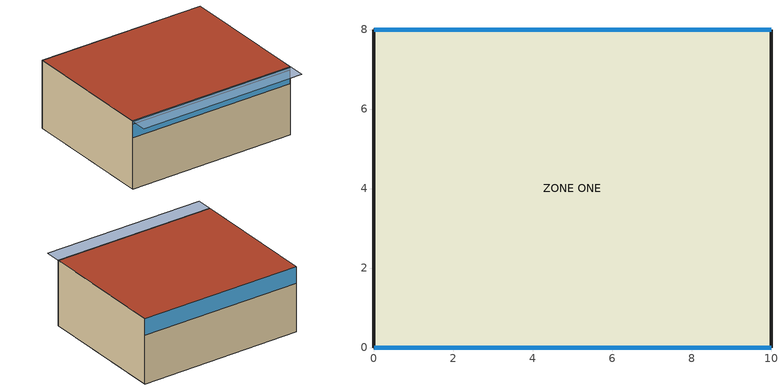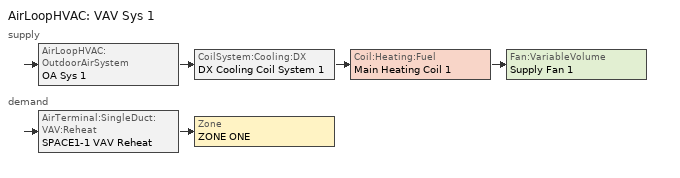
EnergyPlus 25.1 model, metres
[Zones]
ZONE ONE
 floor ground (Floor1): 0,0 0,8 10,8 10,0 z0
 wall outside (WALL1): 0,0 10,0 10,8 0,8 0,0 z0:4
 window (Dbl Clr 6mm/13mm Air): 0.02,0 9.98,0 z3:3.8; 0.02,0 10,0 z3.81:4; 10,8 0.02,8 z3:4
 roof outside (Ceiling1): 0,8 0,0 10,0 10,8 z4
shading: 0,1 0,-1 10,-1 10,1 z4
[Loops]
AirLoopHVAC 'VAV Sys 1'
 supply: AirLoopHVAC:OutdoorAirSystem 'OA Sys 1' > CoilSystem:Cooling:DX 'DX Cooling Coil System 1' > Coil:Heating:Fuel 'Main Heating Coil 1' > Fan:VariableVolume 'Supply Fan 1'
 demand: AirTerminal:SingleDuct:VAV:Reheat 'SPACE1-1 VAV Reheat' > Zone 'ZONE ONE'
[Building]
ONE ZONE TEST: North Axis {deg}=0; Terrain=Suburbs; Loads Convergence Tolerance Value {W}=0.04; Temperature Convergence Tolerance Value {deltaC}=0.4; Solar Distribution=FullInteriorAndExterior; Maximum Number of Warmup Days=25; Minimum Number of Warmup Days=6
[Site:Location]
SAN_FRANCISCO_CA_USA_WMO_724940: Latitude {deg}=37.62; Longitude {deg}=-122.37; Time Zone {hr}=-8; Elevation {m}=5
[SizingPeriod:DesignDay] Day of Month=21; Humidity Condition Type=Wetbulb; Barometric Pressure {Pa}=101265; Rain Indicator=No; Snow Indicator=No; Daylight Saving Time Indicator=No; Solar Model Indicator=ASHRAEClearSky
Name | Month | Day Type | Maximum Dry-Bulb Temperature {C} | Daily Dry-Bulb Temperature Range {deltaC} | Wetbulb or DewPoint at Maximum Dry-Bulb {C} | Wind Speed {m/s} | Wind Direction {deg} | Sky Clearness
SAN_FRANCISCO Ann Htg 99% Condns DB | 1 | WinterDesignDay | 4.4 | 0 | 4.4 | 2.4 | 140 | 0
SAN_FRANCISCO Ann Clg 1% Condns DB=>MWB | 9 | SummerDesignDay | 25.6 | 9 | 16.6 | 5.8 | 310 | 1
[Site:GroundTemperature:BuildingSurface]
20, 20, 20, 20, 20, 20, 20, 20, 20, 20, 20, 20
[Material] Specific Heat {J/kg-K}=836.8; Thermal Absorptance=0.9
Name | Roughness | Thickness {m} | Conductivity {W/m-K} | Density {kg/m3} | Solar Absorptance | Visible Absorptance
B5 - 1 IN DENSE INSULATION | VeryRough | 0.0253898 | 0.025 | 91.30524 | 0.5 | 0.5
C12 - 2 IN HW CONCRETE | MediumRough | 0.0250902 | 1.729577 | 2242.585 | 0.65 | 0.65
[WindowMaterial:Glazing]
CLEAR 6MM: Optical Data Type=SpectralAverage; Thickness {m}=0.006; Solar Transmittance at Normal Incidence=0.775; Front Side Solar Reflectance at Normal Incidence=0.071; Back Side Solar Reflectance at Normal Incidence=0.071; Visible Transmittance at Normal Incidence=0.881; Front Side Visible Reflectance at Normal Incidence=0.08; Back Side Visible Reflectance at Normal Incidence=0.08; Infrared Transmittance at Normal Incidence=0; Front Side Infrared Hemispherical Emissivity=0.84; Back Side Infrared Hemispherical Emissivity=0.84; Conductivity {W/m-K}=0.9
[WindowMaterial:Gas]
AIR 13MM: Gas Type=Air; Thickness {m}=0.0127
[Construction]
Dbl Clr 6mm/13mm Air: CLEAR 6MM, AIR 13MM, CLEAR 6MM
WALL1: C12 - 2 IN HW CONCRETE, C12 - 2 IN HW CONCRETE, B5 - 1 IN DENSE INSULATION, B5 - 1 IN DENSE INSULATION
Floor1; Ceiling1: B5 - 1 IN DENSE INSULATION, B5 - 1 IN DENSE INSULATION, B5 - 1 IN DENSE INSULATION, C12 - 2 IN HW CONCRETE, C12 - 2 IN HW CONCRETE, C12 - 2 IN HW CONCRETE
[Zone]
ZONE ONE: Type=1; Multiplier=1; Ceiling Height {m}=autocalculate; Volume {m3}=autocalculate
[RoomAirModelType]
MOD1: Zone=ZONE ONE; Room-Air Modeling Type=ThreeNodeDisplacementVentilation; Air Temperature Coupling Strategy=DIRECT
[RoomAirSettings:ThreeNodeDisplacementVentilation]
ZONE ONE: Gain Distribution Schedule=Constant - .2; Number of Plumes per Occupant=1; Thermostat Height {m}=1.1; Comfort Height {m}=1.1; Temperature Difference Threshold for Reporting {deltaC}=0.3
[People]
ZONE ONE People 1: Zone or ZoneList or Space or SpaceList=ZONE ONE; Number of People Schedule=WorkHours ScheduleG; Number of People Calculation Method=people; Number of People=10; Fraction Radiant=0.5; Activity Level Schedule=Live Gang
[ElectricEquipment]
ZONE ONE ElecEq 1: Zone or ZoneList or Space or SpaceList=ZONE ONE; Schedule=WorkHours ScheduleG; Design Level Calculation Method=EquipmentLevel; Design Level {W}=2200; Fraction Latent=0; Fraction Radiant=0.5; Fraction Lost=0
[ZoneInfiltration:DesignFlowRate]
ZONE ONE Infil 1: Zone or ZoneList or Space or SpaceList=ZONE ONE; Schedule=LEC; Design Flow Rate Calculation Method=flow/zone; Design Flow Rate {m3/s}=0.089; Constant Term Coefficient=1; Temperature Term Coefficient=0; Velocity Term Coefficient=0; Velocity Squared Term Coefficient=0
[Sizing:Zone]
ZONE ONE: Zone Cooling Design Supply Air Temperature Input Method=SupplyAirTemperature; Zone Cooling Design Supply Air Temperature {C}=19; Zone Heating Design Supply Air Temperature Input Method=SupplyAirTemperature; Zone Heating Design Supply Air Temperature {C}=50; Zone Cooling Design Supply Air Humidity Ratio {kgWater/kgDryAir}=0.02; Zone Heating Design Supply Air Humidity Ratio {kgWater/kgDryAir}=0.004; Design Specification Outdoor Air Object=SZ DSOA ZONE ONE; Zone Heating Sizing Factor=0; Zone Cooling Sizing Factor=0; Cooling Design Air Flow Method=flow/zone; Cooling Design Air Flow Rate {m3/s}=2; Heating Design Air Flow Method=DesignDay; Heating Design Air Flow Rate {m3/s}=0; Account for Dedicated Outdoor Air System=No; Dedicated Outdoor Air System Control Strategy=NeutralSupplyAir; Dedicated Outdoor Air Low Setpoint Temperature for Design {C}=autosize; Dedicated Outdoor Air High Setpoint Temperature for Design {C}=autosize
[DesignSpecification:OutdoorAir]
SZ DSOA ZONE ONE: Outdoor Air Method=flow/person; Outdoor Air Flow per Person {m3/s-person}=0.01; Outdoor Air Flow per Zone Floor Area {m3/s-m2}=0; Outdoor Air Flow per Zone {m3/s}=0
[Sizing:System]
VAV Sys 1: Type of Load to Size On=sensible; Design Outdoor Air Flow Rate {m3/s}=autosize; Central Heating Maximum System Air Flow Ratio=0.3; Preheat Design Temperature {C}=7; Preheat Design Humidity Ratio {kgWater/kgDryAir}=0.008; Precool Design Temperature {C}=11; Precool Design Humidity Ratio {kgWater/kgDryAir}=0.008; Central Cooling Design Supply Air Temperature {C}=19; Central Heating Design Supply Air Temperature {C}=19; Type of Zone Sum to Use=noncoincident; 100% Outdoor Air in Cooling=no; 100% Outdoor Air in Heating=no; Central Cooling Design Supply Air Humidity Ratio {kgWater/kgDryAir}=0.015; Central Heating Design Supply Air Humidity Ratio {kgWater/kgDryAir}=0.015; Cooling Supply Air Flow Rate Method=flow/system; Cooling Supply Air Flow Rate {m3/s}=1; Heating Supply Air Flow Rate Method=DesignDay; Heating Supply Air Flow Rate {m3/s}=0; Zone Maximum Outdoor Air Fraction=1; Cooling Design Capacity Method=CoolingDesignCapacity; Cooling Design Capacity {W}=autosize; Heating Design Capacity Method=HeatingDesignCapacity; Heating Design Capacity {W}=autosize; Central Cooling Capacity Control Method=VAV
[AirLoopHVAC]
VAV Sys 1: Design Supply Air Flow Rate {m3/s}=autosize
[AvailabilityManager:Scheduled]
VAV Sys 1 Avail: Schedule=WorkHours Schedule
[SetpointManager:Scheduled]
Supply Air Temp Manager 1: Control Variable=Temperature; Schedule=Seasonal Reset Supply Air Temp Sch19; Setpoint Node or NodeList=Supply Air Temp Nodes 1
[SetpointManager:MixedAir]
Mixed Air and Coil Exit Temp Manager 1: Control Variable=Temperature; Setpoint Node or NodeList=Supply Fan Upstream Nodes
[Controller:OutdoorAir]
OA Controller 1: Minimum Outdoor Air Flow Rate {m3/s}=0.1; Maximum Outdoor Air Flow Rate {m3/s}=autosize; Economizer Control Type=DifferentialDryBulb; Economizer Control Action Type=ModulateFlow; Economizer Maximum Limit Dry-Bulb Temperature {C}=19; Economizer Minimum Limit Dry-Bulb Temperature {C}=4; Lockout Type=NoLockout; Minimum Limit Type=FixedMinimum; Minimum Outdoor Air Schedule=Min OA Sched
[Zone equipment]
ZONE ONE: SPACE1-1 VAV Reheat
[CoilSystem:Cooling:DX]
DX Cooling Coil System 1: Availability Schedule=CoolingCoilAvailSched; Cooling Coil=Main Cooling Coil 1
[AirTerminal:SingleDuct:VAV:Reheat]
SPACE1-1 VAV Reheat: Availability Schedule=ReheatCoilAvailSched; Maximum Air Flow Rate {m3/s}=1; Zone Minimum Air Flow Input Method=Constant; Constant Minimum Air Flow Fraction=0.25; Reheat Coil=SPACE1-1 Zone Coil; Maximum Hot Water or Steam Flow Rate {m3/s}=0; Minimum Hot Water or Steam Flow Rate {m3/s}=0; Convergence Tolerance=0.001; Damper Heating Action=ReverseWithLimits; Maximum Flow per Zone Floor Area During Reheat {m3/s-m2}=AUTOCALCULATE; Maximum Flow Fraction During Reheat=AUTOCALCULATE
[ZoneControl:Thermostat]
SPACE1-1 Control: Zone or ZoneList=ZONE ONE; Control Type Schedule=Zone Control Type Sched; Control 1=dual
[ThermostatSetpoint:DualSetpoint]
dual: Heating Setpoint Temperature Schedule=Heating Setpoints; Cooling Setpoint Temperature Schedule=Cooling Setpoints
[Coil:Heating:Fuel] Availability Schedule=heatCoilAvailSched; Fuel Type=NaturalGas; Burner Efficiency=0.8; Nominal Capacity {W}=autosize
SPACE1-1 Zone Coil; Main heating Coil 1
[Coil:Cooling:DX:TwoSpeed]
Main Cooling Coil 1: Availability Schedule=CoolingCoilAvailSched; High Speed Gross Rated Total Cooling Capacity {W}=autosize; High Speed Rated Sensible Heat Ratio=0.8; High Speed Gross Rated Cooling COP {W/W}=3; High Speed Rated Air Flow Rate {m3/s}=autosize; Total Cooling Capacity Function of Temperature Curve=WindACCoolCapFT; Total Cooling Capacity Function of Flow Fraction Curve=RATED-CCAP-FFLOW; Energy Input Ratio Function of Temperature Curve=WindACEIRFT; Energy Input Ratio Function of Flow Fraction Curve=RATED-CEIR-FFLOW; Part Load Fraction Correlation Curve=WindACPLFFPLR; Low Speed Gross Rated Total Cooling Capacity {W}=autosize; Low Speed Gross Rated Sensible Heat Ratio=0.8; Low Speed Gross Rated Cooling COP {W/W}=4.2; Low Speed Rated Air Flow Rate {m3/s}=autosize; Low Speed Total Cooling Capacity Function of Temperature Curve=WindACCoolCapFT; Low Speed Energy Input Ratio Function of Temperature Curve=WindACEIRFT
[Fan:VariableVolume]
Supply Fan 1: Availability Schedule=FanAvailSched; Fan Total Efficiency=0.7; Pressure Rise {Pa}=600; Maximum Flow Rate {m3/s}=autosize; Fan Power Minimum Flow Rate Input Method=Fraction; Fan Power Minimum Flow Fraction=0.25; Motor Efficiency=0.9; Motor In Airstream Fraction=0; Fan Power Coefficient 1=0.350712; Fan Power Coefficient 2=0.308505; Fan Power Coefficient 3=-0.541374; Fan Power Coefficient 4=0.871988; Fan Power Coefficient 5=0
[Schedule:Compact]
WORKHOURS SCHEDULE; COOLINGCOILAVAILSCHED; MIN OA SCHED; REHEATCOILAVAILSCHED; FANAVAILSCHED: Through: 12/31, For: Alldays, Until: 7:00, 0, Until: 20:00, 1, Until: 24:00, 0
WORKHOURS SCHEDULEG: Through: 12/31, For: Alldays, Until: 7:00, 0, Until: 8:00, 0.25, Until: 9:00, 0.75, Until: 19:00, 1, Until: 20:00, 0.75, Until: 24:00, 0
SEASONAL RESET SUPPLY AIR TEMP SCH19: Through: 12/31, For: Alldays, Until: 24:00, 20
HEATING SETPOINTS: Through: 12/31, For: Alldays, Until: 24:00, 19
COOLING SETPOINTS: Through: 12/31, For: Alldays, Until: 24:00, 23
ZONE CONTROL TYPE SCHED: Through: 12/31, For: Alldays, Until: 24:00, 4
LIVE GANG: Through: 12/31, For: Alldays, Until: 24:00, 120
LEC: Through: 12/31, For: Alldays, Until: 7:00, 1, Until: 20:00, 0.4, Until: 24:00, 1
HEATCOILAVAILSCHED: Through: 3/31, For: Alldays, Until: 7:00, 0, Until: 20:00, 1, Until: 24:00, 0, Through: 9/30, For: Alldays, Until: 24:00, 1, Through: 12/31, For: Alldays, Until: 7:00, 0, Until: 20:00, 1, Until: 24:00, 0
CONSTANT - .2: Through: 12/31, For: Alldays, Until: 24:00, 0.2
[Curve:Biquadratic] Minimum Value of x=12.77778; Maximum Value of x=23.88889; Minimum Value of y=23.88889; Maximum Value of y=46.11111; Input Unit Type for X=Temperature; Input Unit Type for Y=Temperature; Output Unit Type=Dimensionless
Name | Coefficient1 Constant | Coefficient2 x | Coefficient3 x**2 | Coefficient4 y | Coefficient5 y**2 | Coefficient6 x*y
WindACCoolCapFT | 0.942588 | 0.00954335 | 0.00068377 | -0.0110427 | 5.249e-06 | -9.72e-06
WindACEIRFT | 0.342414 | 0.034885 | -0.0006237 | 0.00497722 | 0.000437951 | -0.000728028
[Curve:Quadratic] Coefficient3 x**2=0
Name | Coefficient1 Constant | Coefficient2 x | Minimum Value of x | Maximum Value of x
RATED-CCAP-FFLOW; RATED-CEIR-FFLOW | 1 | 0 | 0.5 | 1.5
WindACPLFFPLR | 0.85 | 0.15 | 0 | 1
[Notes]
DisplacementVent_VAV.idf
Basic file description:  Single zone open space building with a displacement ventilation variable air volume system.
Highlights:              VAV displacement ventilation
Simulation Location/Run: USA_CA_SanFrancisco TMY2-23234, 2 design days, 1 run periodx,
Run Control executes the run period using the weather file
Location:                San Francisco, CA
Design Days:             SAN_FRANCISCO_CA_USA Annual Heating 99%, MaxDB=4.4°C
SAN_FRANCISCO_CA_USA Annual Cooling (DB=>MWB) 1%, MaxDB=25.6°C MWB=16.6°C
Run Period (Weather File): 6/29 - 7/1,  USA_CA_SanFrancisco TMY2-23234
Run Control:             Zone and System sizing with weather file run control (no design days run)
Building:  The building measures 10m (along the East-West direction), 8m (along the North-South direction)
and 4m in height. One meter high clear glazing windows are used along the top of the South and
North facades (the south window is shaded). The lateral walls are composed of two layers:
5cm of concrete on the outside and 5cm insulation on the inside. Exposed thermal mass exists only
on the floor and ceiling surfaces that are composed of two layers: 7.5cm of insulation on the
outside and 7.5cm of concrete on the inside.
Floor Area:        80 m2 (860.8 ft2)
Number of Stories: 1
Internal gains description:     lighting is 0 watts/ft2, office equip is 2.6 watts/ft2. There is 1 occupant
per 86 ft2 of floor area. The infiltration is 1.0 air changes per hour.
Interzone Surfaces:             None
Internal Mass:                  None
Windows:                        2: Double pane clear, 6mm glass, 13mm air gap
Detached Shading:               None
Daylight:                       None
Natural Ventilation:            None
Compact Schedules:              Yes
HVAC:                           Packaged VAV system with DX cooling coil, gas heating coil and
a draw through fan. There is an outside air inlet with economizer.
Zonal Equipment:                AirTerminal:SingleDuct:VAV:Reheat
Central Air Handling Equipment: Yes
System Equipment Autosize:      Yes
Purchased Cooling:              None
Purchased Heating:              None
Coils:                          Coil:Cooling:DX:TwoSpeed, Coil:Heating:Fuel
Pumps:                          None
Boilers:                        None
Chillers:                       None
Towers:                         None
Standard Reports:               All Summary Predefined Reports
Timestep or Hourly Variables:   TimeStep
Time bins Report:               None
HTML Report:                    Predefined All Summary
Environmental Emissions:        None
Utility Tariffs:                None
SAN_FRANCISCO_CA_USA Annual Heating 99%, MaxDB=4.4°C
